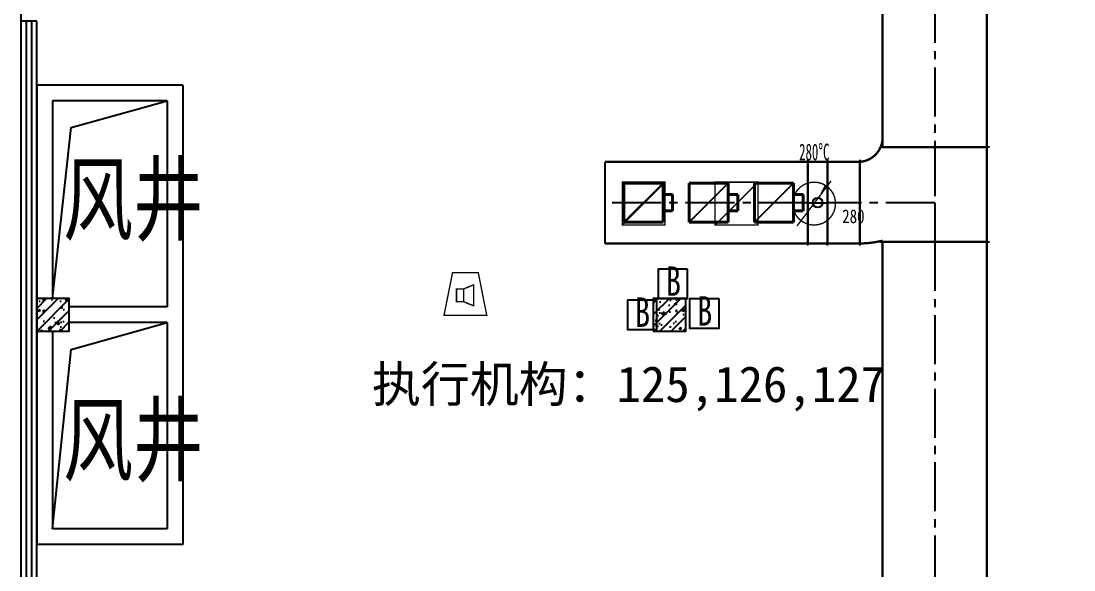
# Model space of a CAD drawing. Header units: millimetres. Extents: x -633009578 to 5705885, y -633235091 to 2571734.
# Drawn here: x 3534480 to 3550620, y 1968891 to 1977300 of the extents above; entities that cross this region are included whole.
import ezdxf

# ---------------------------------------------------------------- set-up
doc = ezdxf.new("R2010")
doc.units = ezdxf.units.MM
doc.header["$LTSCALE"] = 1000
doc.header["$MEASUREMENT"] = 0
doc.linetypes.add('CENTER2', pattern=[1.125, 0.75, -0.125, 0.125, -0.125])
doc.layers.get('0').update_dxf_attribs({"color": 9})
for name, color, linetype in [('000000000000电气', 7, 'Continuous'), ('A-COLUM(柱)', 255, 'Continuous'), ('A-F-AREA(计算)', 5, 'Continuous'), ('A-OTHER(其它)', 192, 'Continuous'), ('A-TEXT(房间)', 243, 'Continuous'), ('A-WALL(墙)', 255, 'Continuous'), ('A-WINDOW（窗）', 4, 'Continuous'), ('DUCT-排烟中心线', 5, 'CENTER2'), ('DUCT-排烟法兰', 4, 'Continuous'), ('DUCT-排烟管', 2, 'Continuous'), ('DUCT-排烟管端线', 4, 'Continuous'), ('DUCT-排烟阀门', 7, 'Continuous'), ('DUCT-排风风口', 7, 'Continuous'), ('HVAC-water Dim-SF', 241, 'Continuous'), ('设备-消防', 3, 'Continuous')]:
    doc.layers.add(name, color=color, linetype=linetype)
doc.styles.add('_TCH', font='simhei.ttf', dxfattribs={"width": 0.75, "bigfont": 'hztxt.shx'})
doc.styles.add('_THVAC_DIM', font='simhei.ttf', dxfattribs={"width": 0.8, "height": 3.5, "bigfont": 'HZTXT'})
doc.styles.add('IDQSTYLE', font='simhei.ttf', dxfattribs={"width": 0.707, "bigfont": 'hztxt.shx'})
doc.styles.add('SF', font='simhei.ttf', dxfattribs={"width": 0.75, "bigfont": '@@@hztxt.shx'})
doc.styles.get("Standard").update_dxf_attribs({"font": 'simhei.ttf', "bigfont": 'hztxt.shx'})
doc.styles.add('宋体', font='simhei.ttf')

# ---------------------------------------------------------------- blocks, each defined once
blk = doc.blocks.new('HC001303')
at = {"color": 0, "linetype": 'Continuous'}
blk.add_line((1.147673841419251, 1.538953517481514), (1.735401947549264, 2.599742189978989), dxfattribs=at)
at = {"color": 0, "linetype": 'Continuous', "const_width": 0.2}
blk.add_lwpolyline([(2.673745217742495e-14, -3.125, 0.1989123673796571), (2.209708691207992, -2.209708691207937, 0.1989123673796571), (3.125000000000028, -4.323120637516818e-16, 0.1989123673796568), (2.209708691207993, 2.209708691207993, 0.1989123673796569), (2.841876514387939e-14, 3.125, 0.1989123673796569), (-2.209708691207936, 2.209708691207994, 0.1989123673796568), (-3.124999999999972, 2.10353517373855e-15, 0.1989123673796572), (-2.209708691207937, -2.209708691207936, 0.1989123673796571)], format="xyb", close=True, dxfattribs=at)
blk.add_lwpolyline([(-2.500110713345594, -3.281016827298258), (2.47847216535268, 3.297393019579605)], dxfattribs=at)
at = {"color": 0, "style": 'IDQSTYLE', "width": 0.7}
for tag, p in [('280', (4.109408226946883, -2.854615367737885)), ('PSFHATT', (5.125000010000028, -3.281016827298258))]:
    blk.add_attdef(tag, p, '', height=2, dxfattribs=at)
blk = doc.blocks.new('HC001298')
at = {"color": 0, "linetype": 'Continuous', "const_width": 0.2}
blk.add_lwpolyline([(-3.125, 3.125), (3.125, 3.125), (3.125, -3.125), (-3.125, -3.125)], close=True, dxfattribs=at)
blk.add_lwpolyline([(-3.125, -3.125), (3.125, 3.125)], dxfattribs=at)
at = {"color": 0, "style": 'IDQSTYLE', "width": 0.7}
blk.add_attdef('PSFHATT', (5.125, -3.125), '', height=2.5, dxfattribs=at)
blk = doc.blocks.new('HC001213')
at = {"color": 0, "linetype": 'Continuous', "const_width": 0.2}
blk.add_lwpolyline([(-1.875, 3.125), (1.875, 3.125), (3.125, -3.125), (-3.125, -3.125)], close=True, dxfattribs=at)
for points in [[(-1.293653517016746, 0.7382802506738564), (-0.243653517016746, 0.7382802506738564), (-0.243653517016746, -1.136719749326144), (-1.293653517016746, -1.136719749326144), (-1.293653517016746, 0.7382802506738564)], [(-0.243653517016746, 0.7382802506738564), (1.231346482983254, 1.338280250673856), (1.231346482983254, -1.736719749326144), (-0.243653517016746, -1.136719749326144)]]:
    blk.add_lwpolyline(points, dxfattribs=at)
at = {"color": 0, "style": 'IDQSTYLE', "width": 0.7}
blk.add_attdef('PSFHATT', (5.125, -3.125), '', height=2.5, dxfattribs=at)
blk = doc.blocks.new('$TCHSYS$WIN2D')
for p, q in [((-0.5, 0.5), (0.5, 0.5)), ((0.5, 0.5), (0.4999999999999998, -0.5)), ((0.5, 0.1666666666666666), (-0.5, 0.1666666666666666)), ((0.5, -0.1666666666666667), (-0.5, -0.1666666666666667)), ((-0.4999999999999999, -0.5), (0.5, -0.5))]:
    blk.add_line(p, q)
blk = doc.blocks.new('_FZH')
h = blk.add_hatch()
h.set_pattern_fill('钢筋混凝土', color=256, scale=0.1, style=0)
h.set_pattern_definition([(45, (0, 0), (-0.1767766952966369, 0.1767766952966369), []), (50, (0, 0), (0.7172601826007535, -0.06275213498259512), [0.07500000000000001, -0.8250000000000001]), (355, (0, 0), (-0.138751333613, 0.7521921337000119), [0.06, -0.66]), (100.4514, (0.05977168000000001, -0.00522934), (0.5785093817140216, 0.6894395420609536), [0.06374019, -0.701142112]), (46.1842, (0, 0.2), (1.067241048625645, -0.1655190143290181), [0.1125, -1.2375]), (96.6356, (0.088936745, 0.186206693), (0.9346627055487033, 0.9741178709004418), [0.095610288, -1.051713]), (351.1842, (0, 0.2), (0.9346619451336272, 0.9741186009253247), [0.09000000000000001, -0.9900000000000001]), (21, (0.1, 0.15), (0.5969070521184617, -0.4026188906653388), [0.07500000000000001, -0.8250000000000001]), (326, (0.1, 0.15), (0.2433153319215824, 0.7251500450468529), [0.06, -0.66]), (71.4514, (0.149742233, 0.116448394), (0.84022262858149, 0.3225304967099524), [0.06374019, -0.701142112]), (37.50000000000001, (0, 0), (0.01215985531729062, 0.3328938538313115), [0, -0.652, 0, -0.67, 0, -0.6625000000000001]), (7.499999999999999, (0, 0), (0.2630695374421486, 0.3944117118823603), [0, -0.382, 0, -0.637, 0, -0.2525]), (-32.5, (-0.223, 0), (0.533822436172409, -0.02255487173437976), [0, -0.25, 0, -0.78, 0, -1.035]), (-42.5, (-0.323, 0), (0.5831861693423862, 0.1001049823323177), [0, -0.325, 0, -0.518, 0, -0.735])])
h.paths.add_polyline_path([(-0.5, -0.5), (0.5, -0.5), (0.5, 0.5), (-0.5, 0.5)])
blk.add_lwpolyline([(-0.5, -0.5), (0.5, -0.5), (0.5, 0.5), (-0.5, 0.5)], close=True)
blk = doc.blocks.new('00000594Cent')
at = {"lineweight": -2}
blk.add_line((-218.75, 1.4210854715202e-14), (218.75, 1.4210854715202e-14), dxfattribs=at)
at = {"color": 0, "linetype": 'ByBlock', "lineweight": -2}
blk.add_circle((0, 1.4210854715202e-14), 125, dxfattribs=at)
blk = doc.blocks.new('00000594Body')
at = {"color": 0, "linetype": 'ByBlock', "lineweight": -2}
for p, q in [((-250, -500), (-249.9999999999964, 500)), ((250, 500), (-250, 500)), ((250, -500), (250.0000000000036, 500)), ((-250, -500), (250, -500))]:
    blk.add_line(p, q, dxfattribs=at)
blk = doc.blocks.new('$风口$00000116')
blk.add_line((-100, 100), (100, -100))
at = {"lineweight": 40}
for p, q in [((100, 100), (-100, 100)), ((-100, 100), (-100, -100)), ((100, -100), (100, 100)), ((-100, -100), (100, -100)), ((-41.83000000000175, -100), (-41.83000000000175, -148.9999999999982)), ((41.83000000000175, -148.9999999999982), (41.83000000000175, -100)), ((-41.83000000000175, -148.9999999999982), (41.83000000000175, -148.9999999999982))]:
    blk.add_line(p, q, dxfattribs=at)

msp = doc.modelspace()

# ---------------------------------------------------------------- linework, layer by layer
at = {"layer": 'A-F-AREA(计算)'}
msp.add_lwpolyline([(3534479.971570265, 1991839.59697076), (3668759.971570265, 1991839.59697076), (3668759.971570265, 1855759.59697076), (3534479.971570265, 1855759.59697076)], close=True, dxfattribs=at)
at = {"layer": 'A-OTHER(其它)'}
for points in [[(3534959.994031688, 1973049.596922453), (3535245.924331985, 1975669.748718478), (3536719.994031774, 1976079.596922431)], [(3534959.994031697, 1969519.596922328), (3535245.924331528, 1972269.748718509), (3536719.994031317, 1972679.596922462)]]:
    msp.add_lwpolyline(points, dxfattribs=at)
at = {"layer": 'A-WALL(墙)'}
for p, q in [((3534719.994031727, 1976319.59692237), (3534719.994031734, 1973049.596922453)), ((3536959.99403176, 1976319.59692237), (3534719.994031727, 1976319.59692237)), ((3536959.99403176, 1976319.59692237), (3536959.994031749, 1972799.596922446)), ((3534959.99403173, 1976079.596922373), (3534959.994031738, 1973049.596922453)), ((3536719.994031616, 1976079.596922373), (3534959.99403173, 1976079.596922373)), ((3536719.994031616, 1976079.596922373), (3536719.994031616, 1972919.59692259)), ((3536719.994031616, 1972919.59692259), (3535219.994031977, 1972919.596922586)), ((3536959.994031749, 1972799.596922446), (3536959.994031756, 1969279.596922575)), ((3536719.994031758, 1972679.596922348), (3535219.994031977, 1972679.596922501)), ((3536719.994031758, 1972679.596922348), (3536719.994031758, 1969519.596922572)), ((3534719.994031767, 1972549.596922453), (3534719.994031719, 1969279.596922575)), ((3534959.994031721, 1972549.596922453), (3534959.994031719, 1969519.596922572)), ((3536719.994031758, 1969519.596922572), (3534959.994031719, 1969519.596922572)), ((3536959.994031756, 1969279.596922575), (3534719.994031719, 1969279.596922575))]:
    msp.add_line(p, q, dxfattribs=at)
at = {"layer": 'DUCT-排烟中心线', "color": 8}
for p, q in [((3548486.653914093, 1978839.351026673), (3548486.653914093, 1975367.17810961)), ((3548486.653914093, 1975366.97810961), (3548486.653914093, 1974516.97810961)), ((3546541.753386114, 1974516.97810961), (3543431.13588263, 1974516.97810961)), ((3547336.453914092, 1974516.97810961), (3546842.153386115, 1974516.97810961)), ((3548486.653914093, 1974516.97810961), (3547336.653914093, 1974516.97810961)), ((3548486.653914093, 1974516.97810961), (3548486.653914093, 1973916.97810961)), ((3548486.653914093, 1973916.778109611), (3548486.653914093, 1961109.551694333))]:
    msp.add_line(p, q, dxfattribs=at)
at = {"layer": 'DUCT-排烟法兰', "color": 8}
for p, q in [((3549326.653914093, 1975367.078109611), (3547646.653914093, 1975367.078109611)), ((3546541.853386115, 1973861.97810961), (3546541.853386115, 1975171.97810961)), ((3546842.053386115, 1973861.97810961), (3546842.053386115, 1975171.97810961)), ((3547336.553914092, 1975171.97810961), (3547336.553914092, 1973861.97810961)), ((3547646.653914093, 1973916.87810961), (3549326.653914093, 1973916.87810961))]:
    msp.add_line(p, q, dxfattribs=at)
at = {"layer": 'DUCT-排烟管', "color": 8, "const_width": 35}
for points in [[(3547686.653914093, 1978839.351026673), (3547686.653914093, 1975367.17810961)], [(3549286.653914093, 1975367.17810961), (3549286.653914093, 1978839.351026673)], [(3547686.653914093, 1975366.97810961), (3547686.653914093, 1975516.97810961)], [(3549286.653914093, 1975316.97810961), (3549286.653914093, 1975366.97810961)], [(3549286.653914093, 1973916.97810961), (3549286.653914093, 1975316.97810961)], [(3546541.753386114, 1975141.97810961), (3543431.13588263, 1975141.97810961)], [(3543431.13588263, 1975141.97810961), (3543431.13588263, 1973891.97810961)], [(3546541.953386114, 1975141.97810961), (3546841.953386114, 1975141.97810961)], [(3547336.453914092, 1975141.97810961), (3546842.153386115, 1975141.97810961)], [(3547311.653914093, 1975141.97810961), (3547336.653914093, 1975141.97810961)], [(3547686.653914093, 1973935.048907655), (3547686.653914093, 1973916.97810961)], [(3547686.653914093, 1973916.778109611), (3547686.653914093, 1961109.551694333)], [(3549286.653914093, 1961109.551694333), (3549286.653914093, 1973916.778109611)], [(3543431.13588263, 1973891.97810961), (3546541.753386114, 1973891.97810961)], [(3546841.953386114, 1973891.97810961), (3546541.953386114, 1973891.97810961)], [(3546842.153386115, 1973891.97810961), (3547336.453914092, 1973891.97810961)], [(3547336.653914093, 1973891.97810961), (3547361.653914093, 1973891.97810961)]]:
    msp.add_lwpolyline(points, dxfattribs=at)
for points in [[(3547311.653914093, 1975141.97810961, 0.414213562373095), (3547686.653914093, 1975516.97810961)], [(3547361.653914093, 1973891.97810961, 0.05054208656710696), (3547686.653914093, 1973935.048907655)]]:
    msp.add_lwpolyline(points, format="xyb", dxfattribs=at)
at = {"layer": 'DUCT-排烟管端线', "color": 8}
for p, q in [((3547686.653914093, 1975367.17810961), (3549286.653914093, 1975367.17810961)), ((3549286.653914093, 1975366.97810961), (3547686.653914093, 1975366.97810961)), ((3546541.753386114, 1973891.97810961), (3546541.753386114, 1975141.97810961)), ((3546541.953386114, 1975141.97810961), (3546541.953386114, 1973891.97810961)), ((3546841.953386114, 1975141.97810961), (3546841.953386114, 1973891.97810961)), ((3546842.153386115, 1975141.97810961), (3546842.153386115, 1973891.97810961)), ((3547336.453914092, 1973891.97810961), (3547336.453914092, 1975141.97810961)), ((3547336.653914093, 1975141.97810961), (3547336.653914093, 1973891.97810961)), ((3547686.653914093, 1973916.97810961), (3549286.653914093, 1973916.97810961)), ((3549286.653914093, 1973916.778109611), (3547686.653914093, 1973916.778109611))]:
    msp.add_line(p, q, dxfattribs=at)
at = {"layer": 'HVAC-water Dim-SF', "color": 8, "linetype": 'Continuous'}
for points in [[(3544698.574288868, 1973499.59692242), (3544248.574288868, 1973499.59692242), (3544248.574288868, 1973049.59692242), (3544698.574288868, 1973049.59692242)], [(3544225.645922949, 1973024.596922424), (3543775.645922949, 1973024.596922424), (3543775.645922949, 1972574.596922424), (3544225.645922949, 1972574.596922424)], [(3545179.025088433, 1973043.458623771), (3544729.025088433, 1973043.458623771), (3544729.025088433, 1972593.458623771), (3545179.025088433, 1972593.458623771)]]:
    msp.add_lwpolyline(points, close=True, dxfattribs=at)

# ---------------------------------------------------------------- block references
at = {"layer": 'A-COLUM(柱)', "xscale": 500, "yscale": 500, "zscale": 500}
for p in [(3534969.994031749, 1972799.596922424), (3544419.994031749, 1972799.596922424)]:
    msp.add_blockref('_FZH', p, dxfattribs=at)
at = {"layer": 'A-WINDOW（窗）', "extrusion": (0, 0, -1), "xscale": 52000, "yscale": 240, "zscale": 52000, "rotation": 90.00000000000001}
msp.add_blockref('$TCHSYS$WIN2D', (-3534599.994031749, 1951299.596922467), dxfattribs=at)
at = {"layer": 'DUCT-排烟阀门', "color": 8, "xscale": 0.6}
for name, yscale in [('00000594Body', 1.25), ('00000594Cent', 0.6)]:
    msp.add_blockref(name, (3546691.953386114, 1974516.97810961, 3000), dxfattribs=dict(at, yscale=yscale))
at = {"layer": 'DUCT-排风风口', "color": 8, "xscale": 3, "yscale": 3, "rotation": 90}
for p in [(3544021.341821707, 1974516.97810961, 2600), (3545021.341821707, 1974516.97810961, 2600), (3546021.341821707, 1974516.97810961, 2600)]:
    msp.add_blockref('$风口$00000116', p, dxfattribs=at)
at = {"layer": '设备-消防', "xscale": 105, "yscale": 105, "zscale": 105}
for name, p in [('HC001298', (3544024.189930499, 1974503.551026672, 2600)), ('HC001298', (3545447.5, 1974503.551026672, 2600)), ('HC001213', (3541291, 1973118.903077577))]:
    msp.add_blockref(name, p, dxfattribs=at)
at = {"layer": '设备-消防'}
ref = msp.add_blockref('HC001303', (3546636.301494896, 1974503.551026672, 3000), dxfattribs=dict(at, xscale=105, yscale=105, zscale=105))
ref.add_attrib('280', '280', (3547067.789358726, 1974203.81641306, 3000), dxfattribs={"layer": '0', "color": 0, "height": 210, "width": 0.8})

# ---------------------------------------------------------------- texts
at = {"layer": '000000000000电气', "color": 20, "lineweight": 35, "true_color": 0xff5500, "style": '宋体'}
msp.add_text('执行机构：125,126,127', height=550, dxfattribs=at).set_placement((3539857.690085016, 1971463.094020533))
at = {"layer": 'A-TEXT(房间)', "style": '_TCH', "width": 0.75}
for p in [(3535125.017816475, 1974048.142630661), (3535125.017816475, 1970361.655859838)]:
    msp.add_text('风井', height=1050, dxfattribs=at).set_placement(p)
at = {"layer": 'DUCT-排烟阀门', "color": 8, "style": '_THVAC_DIM', "width": 0.5647058823529412}
msp.add_text('280%%dC', height=255, dxfattribs=at).set_placement((3546407.381957544, 1975166.97810961, 3000))
at = {"layer": 'HVAC-water Dim-SF', "color": 8, "linetype": 'Continuous', "style": 'SF', "width": 0.75}
for p in [(3544365.482001432, 1973090.471135187, 5600), (3543892.553635513, 1972615.471135191, 5600), (3544845.932800997, 1972634.332836538, 5600)]:
    msp.add_text('B', height=450, dxfattribs=at).set_placement(p)

doc.saveas('drawing.dxf')
